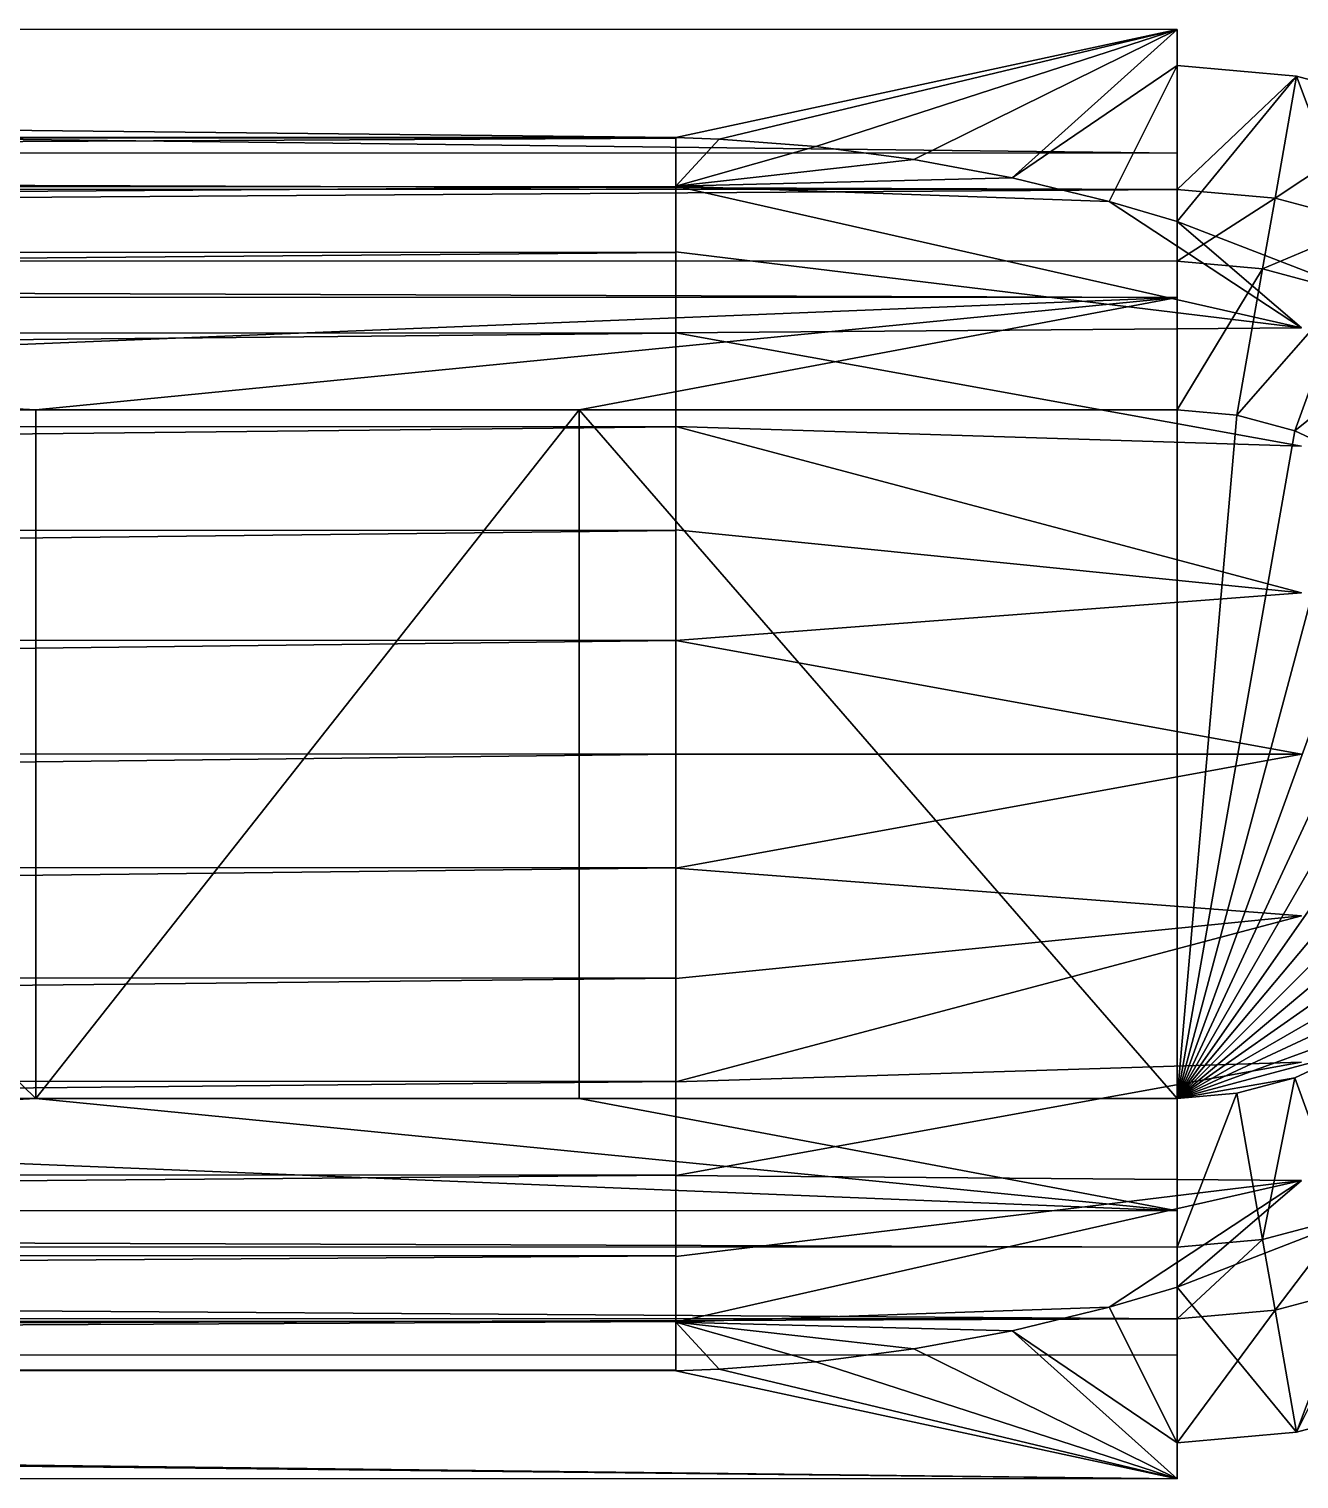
# Model space of a CAD drawing. Header units: inches. Extents: x 0 to 46333, y 12439 to 30520.
# Drawn here: x 13832.9 to 13903.2, y 18705.3 to 18785.6 of the extents above; entities that cross this region are included whole.
import ezdxf

# ---------------------------------------------------------------- set-up
doc = ezdxf.new("R2010")
doc.units = ezdxf.units.IN
doc.header["$MEASUREMENT"] = 0
doc.layers.add('DLX_FL1_LUM', color=7, linetype='Continuous', true_color=0xffd400)

msp = doc.modelspace()

# ---------------------------------------------------------------- linework, layer by layer
at = {"layer": 'DLX_FL1_LUM'}
for points in [[(13317.074, 18785.551, 0), (13896.42, 18778.674, 0)], [(13896.42, 18785.53, 0), (13317.074, 18785.551, 0)], [(13896.42, 18778.674, 0), (13317.074, 18785.551, 0)], [(13868.679, 18779.552, 0), (13317.074, 18785.551, 0)], [(13317.074, 18785.551, 0), (13896.42, 18785.53, 0)], [(13317.074, 18785.551, 0), (13868.679, 18779.552, 0)], [(13896.42, 18785.53, 0), (13868.679, 18779.552, 0)], [(13868.679, 18779.552, 0), (13896.42, 18785.53, 0)], [(13871.08, 18779.458, 0), (13896.42, 18785.53, 0)], [(13896.42, 18785.53, 0), (13871.08, 18779.458, 0)], [(13876.428, 18779.046, 0), (13896.42, 18785.53, 0)], [(13896.42, 18785.53, 0), (13876.428, 18779.046, 0)], [(13881.855, 18778.338, 0), (13896.42, 18785.53, 0)], [(13896.42, 18785.53, 0), (13881.855, 18778.338, 0)], [(13887.289, 18777.326, 0), (13896.42, 18785.53, 0)], [(13896.42, 18785.53, 0), (13887.289, 18777.326, 0)], [(13896.42, 18785.53, 0), (13896.42, 18778.674, 0)], [(13896.42, 18783.526, 0), (13896.42, 18785.53, 0)], [(13896.42, 18778.674, 0), (13896.42, 18785.53, 0)], [(13896.42, 18785.53, 0), (13896.42, 18783.526, 0)], [(13896.42, 18783.526, 0), (13887.289, 18777.326, 0)], [(13887.289, 18777.326, 0), (13896.42, 18783.526, 0)], [(13892.659, 18776.018, 0), (13896.42, 18783.526, 0)], [(13896.42, 18783.526, 0), (13892.659, 18776.018, 0)], [(13896.42, 18778.674, 0), (13896.42, 18783.526, 0)], [(13896.42, 18776.669, 0), (13896.42, 18783.526, 0)], [(13896.42, 18783.526, 0), (13896.42, 18778.674, 0)], [(13896.42, 18783.526, 0), (13896.42, 18776.669, 0)], [(13903.034, 18782.946, 0), (13896.42, 18783.526, 0)], [(13896.42, 18774.91, 0), (13896.42, 18783.526, 0)], [(13896.42, 18783.526, 0), (13903.034, 18782.946, 0)], [(13896.42, 18783.526, 0), (13896.42, 18774.91, 0)], [(13896.42, 18776.669, 0), (13903.034, 18782.946, 0)], [(13903.034, 18782.946, 0), (13896.42, 18776.669, 0)], [(13903.034, 18782.946, 0), (13896.42, 18774.91, 0)], [(13896.42, 18774.91, 0), (13903.034, 18782.946, 0)], [(13903.034, 18782.946, 0), (13901.843, 18776.194, 0)], [(13901.843, 18776.194, 0), (13903.034, 18782.946, 0)], [(13909.447, 18781.228, 0), (13903.034, 18782.946, 0)], [(13907.696, 18770.548, 0), (13903.034, 18782.946, 0)], [(13903.034, 18782.946, 0), (13909.447, 18781.228, 0)], [(13903.034, 18782.946, 0), (13907.696, 18770.548, 0)], [(13901.843, 18776.194, 0), (13909.447, 18781.228, 0)], [(13909.447, 18781.228, 0), (13901.843, 18776.194, 0)], [(13868.679, 18779.552, 0), (13344.814, 18779.571, 0)], [(13344.814, 18779.571, 0), (13868.679, 18779.552, 0)], [(13344.814, 18779.537, 0), (13868.679, 18779.552, 0)], [(13868.679, 18779.552, 0), (13344.814, 18779.537, 0)], [(13868.679, 18779.517, 0), (13344.814, 18779.537, 0)], [(13344.814, 18779.537, 0), (13868.679, 18779.517, 0)], [(13344.814, 18776.847, 0), (13868.679, 18779.517, 0)], [(13868.679, 18779.517, 0), (13344.814, 18776.847, 0)], [(13868.679, 18779.517, 0), (13868.679, 18779.552, 0)], [(13868.679, 18779.552, 0), (13868.679, 18776.866, 0)], [(13868.679, 18779.552, 0), (13868.679, 18779.517, 0)], [(13871.08, 18779.458, 0), (13868.679, 18779.552, 0)], [(13868.679, 18776.866, 0), (13868.679, 18779.552, 0)], [(13868.679, 18779.552, 0), (13871.08, 18779.458, 0)], [(13868.679, 18776.866, 0), (13868.679, 18779.517, 0)], [(13868.679, 18776.828, 0), (13868.679, 18779.517, 0)], [(13868.679, 18779.517, 0), (13868.679, 18776.866, 0)], [(13868.679, 18779.517, 0), (13868.679, 18776.828, 0)], [(13871.08, 18779.458, 0), (13868.679, 18776.866, 0)], [(13868.679, 18776.866, 0), (13871.08, 18779.458, 0)], [(13876.428, 18779.046, 0), (13868.679, 18776.866, 0)], [(13868.679, 18776.866, 0), (13876.428, 18779.046, 0)], [(13876.428, 18779.046, 0), (13871.08, 18779.458, 0)], [(13871.08, 18779.458, 0), (13876.428, 18779.046, 0)], [(13881.855, 18778.338, 0), (13876.428, 18779.046, 0)], [(13876.428, 18779.046, 0), (13881.855, 18778.338, 0)], [(13317.074, 18778.695, 0), (13896.42, 18778.674, 0)], [(13317.074, 18778.695, 0), (13896.42, 18776.669, 0)], [(13896.42, 18778.674, 0), (13317.074, 18778.695, 0)], [(13896.42, 18776.669, 0), (13317.074, 18778.695, 0)], [(13881.855, 18778.338, 0), (13868.679, 18776.866, 0)], [(13868.679, 18776.866, 0), (13881.855, 18778.338, 0)], [(13887.289, 18777.326, 0), (13881.855, 18778.338, 0)], [(13881.855, 18778.338, 0), (13887.289, 18777.326, 0)], [(13896.42, 18778.674, 0), (13896.42, 18776.669, 0)], [(13896.42, 18776.669, 0), (13896.42, 18778.674, 0)], [(13317.074, 18776.69, 0), (13896.42, 18776.669, 0)], [(13896.42, 18776.669, 0), (13317.074, 18776.69, 0)], [(13317.074, 18772.723, 0), (13896.42, 18776.669, 0)], [(13896.42, 18776.669, 0), (13317.074, 18772.723, 0)], [(13868.679, 18776.828, 0), (13344.814, 18776.847, 0)], [(13344.814, 18776.847, 0), (13868.679, 18776.828, 0)], [(13344.814, 18773.211, 0), (13868.679, 18776.828, 0)], [(13868.679, 18776.828, 0), (13344.814, 18773.211, 0)], [(13887.289, 18777.326, 0), (13868.679, 18776.866, 0)], [(13868.679, 18776.866, 0), (13887.289, 18777.326, 0)], [(13868.679, 18776.828, 0), (13868.679, 18776.866, 0)], [(13868.679, 18776.866, 0), (13868.679, 18773.229, 0)], [(13868.679, 18776.866, 0), (13868.679, 18776.828, 0)], [(13868.679, 18773.229, 0), (13868.679, 18776.866, 0)], [(13868.679, 18776.866, 0), (13903.301, 18769.018, 0)], [(13892.659, 18776.018, 0), (13868.679, 18776.866, 0)], [(13903.301, 18769.018, 0), (13868.679, 18776.866, 0)], [(13868.679, 18776.866, 0), (13892.659, 18776.018, 0)], [(13868.679, 18773.229, 0), (13868.679, 18776.828, 0)], [(13868.679, 18773.191, 0), (13868.679, 18776.828, 0)], [(13868.679, 18776.828, 0), (13868.679, 18773.229, 0)], [(13868.679, 18776.828, 0), (13868.679, 18773.191, 0)], [(13892.659, 18776.018, 0), (13887.289, 18777.326, 0)], [(13887.289, 18777.326, 0), (13892.659, 18776.018, 0)], [(13896.42, 18776.669, 0), (13901.843, 18776.194, 0)], [(13901.843, 18776.194, 0), (13896.42, 18776.669, 0)], [(13896.42, 18776.669, 0), (13896.42, 18772.701, 0)], [(13896.42, 18772.701, 0), (13896.42, 18776.669, 0)], [(13896.42, 18774.91, 0), (13892.659, 18776.018, 0)], [(13892.659, 18776.018, 0), (13903.301, 18769.018, 0)], [(13903.301, 18769.018, 0), (13892.659, 18776.018, 0)], [(13892.659, 18776.018, 0), (13896.42, 18774.91, 0)], [(13901.843, 18776.194, 0), (13896.42, 18772.701, 0)], [(13896.42, 18772.701, 0), (13901.843, 18776.194, 0)], [(13901.154, 18772.287, 0), (13901.843, 18776.194, 0)], [(13901.843, 18776.194, 0), (13901.154, 18772.287, 0)], [(13901.843, 18776.194, 0), (13907.101, 18774.785, 0)], [(13907.101, 18774.785, 0), (13901.843, 18776.194, 0)], [(13907.696, 18770.548, 0), (13896.42, 18774.91, 0)], [(13896.42, 18774.91, 0), (13903.301, 18769.018, 0)], [(13903.301, 18769.018, 0), (13896.42, 18774.91, 0)], [(13896.42, 18774.91, 0), (13907.696, 18770.548, 0)], [(13901.154, 18772.287, 0), (13907.101, 18774.785, 0)], [(13907.101, 18774.785, 0), (13901.154, 18772.287, 0)], [(13896.419, 18770.697, 0), (13317.074, 18772.723, 0)], [(13896.42, 18772.701, 0), (13317.074, 18772.723, 0)], [(13317.074, 18772.723, 0), (13896.419, 18770.697, 0)], [(13317.074, 18772.723, 0), (13896.42, 18772.701, 0)], [(13868.679, 18773.191, 0), (13344.814, 18773.211, 0)], [(13344.814, 18773.211, 0), (13868.679, 18773.191, 0)], [(13344.814, 18768.737, 0), (13868.679, 18773.191, 0)], [(13868.679, 18773.191, 0), (13344.814, 18768.737, 0)], [(13868.679, 18773.191, 0), (13868.679, 18773.229, 0)], [(13868.679, 18773.229, 0), (13868.679, 18768.752, 0)], [(13868.679, 18773.229, 0), (13868.679, 18773.191, 0)], [(13903.301, 18769.018, 0), (13868.679, 18773.229, 0)], [(13868.679, 18768.752, 0), (13868.679, 18773.229, 0)], [(13868.679, 18773.229, 0), (13903.301, 18769.018, 0)], [(13868.679, 18768.752, 0), (13868.679, 18773.191, 0)], [(13868.679, 18768.718, 0), (13868.679, 18773.191, 0)], [(13868.679, 18773.191, 0), (13868.679, 18768.752, 0)], [(13868.679, 18773.191, 0), (13868.679, 18768.718, 0)], [(13896.419, 18770.697, 0), (13896.42, 18772.701, 0)], [(13896.42, 18772.701, 0), (13896.419, 18764.481, 0)], [(13896.419, 18764.481, 0), (13896.42, 18772.701, 0)], [(13896.42, 18772.701, 0), (13896.419, 18770.697, 0)], [(13896.42, 18772.701, 0), (13901.154, 18772.287, 0)], [(13901.154, 18772.287, 0), (13896.42, 18772.701, 0)], [(13896.419, 18764.481, 0), (13901.154, 18772.287, 0)], [(13901.154, 18772.287, 0), (13896.419, 18764.481, 0)], [(13901.154, 18772.287, 0), (13899.727, 18764.192, 0)], [(13899.727, 18764.192, 0), (13901.154, 18772.287, 0)], [(13901.154, 18772.287, 0), (13905.745, 18771.057, 0)], [(13905.745, 18771.057, 0), (13901.154, 18772.287, 0)], [(13899.727, 18764.192, 0), (13905.745, 18771.057, 0)], [(13905.745, 18771.057, 0), (13899.727, 18764.192, 0)], [(13905.745, 18771.057, 0), (13902.933, 18763.332, 0)], [(13902.933, 18763.332, 0), (13905.745, 18771.057, 0)], [(13896.419, 18770.697, 0), (13317.073, 18770.719, 0)], [(13317.073, 18770.719, 0), (13896.419, 18770.697, 0)], [(13794.182, 18766.542, 0), (13896.419, 18770.697, 0)], [(13896.419, 18770.697, 0), (13794.182, 18766.542, 0)], [(13896.419, 18770.697, 0), (13833.273, 18764.483, 0)], [(13833.273, 18764.483, 0), (13896.419, 18770.697, 0)], [(13863.342, 18764.482, 0), (13896.419, 18770.697, 0)], [(13896.419, 18770.697, 0), (13863.342, 18764.482, 0)], [(13896.419, 18764.481, 0), (13896.419, 18770.697, 0)], [(13896.419, 18770.697, 0), (13896.419, 18764.481, 0)], [(13868.679, 18768.718, 0), (13344.814, 18768.737, 0)], [(13344.814, 18768.737, 0), (13868.679, 18768.718, 0)], [(13344.814, 18763.561, 0), (13868.679, 18768.718, 0)], [(13868.679, 18768.718, 0), (13344.814, 18763.561, 0)], [(13868.679, 18768.752, 0), (13903.301, 18769.018, 0)], [(13903.301, 18769.018, 0), (13868.679, 18768.752, 0)], [(13868.679, 18768.718, 0), (13868.679, 18768.752, 0)], [(13868.679, 18768.752, 0), (13868.679, 18763.569, 0)], [(13868.679, 18768.752, 0), (13868.679, 18768.718, 0)], [(13903.3, 18762.479, 0), (13868.679, 18768.752, 0)], [(13868.679, 18763.569, 0), (13868.679, 18768.752, 0)], [(13868.679, 18768.752, 0), (13903.3, 18762.479, 0)], [(13868.679, 18763.569, 0), (13868.679, 18768.718, 0)], [(13868.679, 18763.542, 0), (13868.679, 18768.718, 0)], [(13868.679, 18768.718, 0), (13868.679, 18763.569, 0)], [(13868.679, 18768.718, 0), (13868.679, 18763.542, 0)], [(13902.933, 18763.332, 0), (13910.052, 18769.049, 0)], [(13910.052, 18769.049, 0), (13902.933, 18763.332, 0)], [(13794.182, 18766.542, 0), (13833.273, 18764.483, 0)], [(13833.273, 18764.483, 0), (13794.182, 18766.542, 0)], [(13833.271, 18726.395, 0), (13794.181, 18764.485, 0)], [(13794.181, 18764.485, 0), (13833.271, 18726.395, 0)], [(13833.273, 18764.483, 0), (13794.181, 18764.485, 0)], [(13794.181, 18764.485, 0), (13833.273, 18764.483, 0)], [(13833.271, 18726.395, 0), (13833.273, 18764.483, 0)], [(13833.271, 18726.395, 0), (13833.273, 18764.483, 0)], [(13833.273, 18764.483, 0), (13833.271, 18726.395, 0)], [(13833.271, 18726.395, 0), (13833.273, 18764.483, 0)], [(13833.273, 18764.483, 0), (13833.271, 18726.395, 0)], [(13833.273, 18764.483, 0), (13833.271, 18726.395, 0)], [(13863.342, 18764.482, 0), (13833.271, 18726.395, 0)], [(13833.271, 18726.395, 0), (13863.342, 18764.482, 0)], [(13833.273, 18764.483, 0), (13863.342, 18764.482, 0)], [(13833.273, 18764.483, 0), (13863.342, 18764.482, 0)], [(13863.342, 18764.482, 0), (13833.273, 18764.483, 0)], [(13833.273, 18764.483, 0), (13863.342, 18764.482, 0)], [(13863.342, 18764.482, 0), (13833.273, 18764.483, 0)], [(13833.273, 18764.483, 0), (13833.273, 18764.483, 0)], [(13833.273, 18764.483, 0), (13833.273, 18764.483, 0)], [(13863.342, 18764.482, 0), (13833.273, 18764.483, 0)], [(13863.342, 18764.482, 0), (13863.341, 18726.394, 0)], [(13863.342, 18764.482, 0), (13863.341, 18726.394, 0)], [(13863.341, 18726.394, 0), (13863.342, 18764.482, 0)], [(13863.342, 18764.482, 0), (13863.341, 18726.394, 0)], [(13863.341, 18726.394, 0), (13863.342, 18764.482, 0)], [(13863.341, 18726.394, 0), (13863.342, 18764.482, 0)], [(13863.342, 18764.482, 0), (13896.419, 18764.481, 0)], [(13863.342, 18764.482, 0), (13896.418, 18726.393, 0)], [(13896.419, 18764.481, 0), (13863.342, 18764.482, 0)], [(13896.418, 18726.393, 0), (13863.342, 18764.482, 0)], [(13863.342, 18764.482, 0), (13863.342, 18764.482, 0)], [(13863.342, 18764.482, 0), (13863.342, 18764.482, 0)], [(13896.419, 18764.481, 0), (13896.418, 18726.393, 0)], [(13896.418, 18726.393, 0), (13896.419, 18764.481, 0)], [(13899.727, 18764.192, 0), (13896.418, 18726.393, 0)], [(13896.418, 18726.393, 0), (13899.727, 18764.192, 0)], [(13896.419, 18764.481, 0), (13899.727, 18764.192, 0)], [(13899.727, 18764.192, 0), (13896.419, 18764.481, 0)], [(13899.727, 18764.192, 0), (13902.933, 18763.332, 0)], [(13902.933, 18763.332, 0), (13899.727, 18764.192, 0)], [(13344.813, 18757.839, 0), (13868.679, 18763.542, 0)], [(13868.679, 18763.542, 0), (13344.813, 18757.839, 0)], [(13868.679, 18763.542, 0), (13344.814, 18763.561, 0)], [(13344.814, 18763.561, 0), (13868.679, 18763.542, 0)], [(13868.679, 18763.569, 0), (13868.678, 18757.839, 0)], [(13868.678, 18757.839, 0), (13868.679, 18763.569, 0)], [(13868.678, 18757.839, 0), (13868.679, 18763.542, 0)], [(13868.678, 18757.819, 0), (13868.679, 18763.542, 0)], [(13868.679, 18763.542, 0), (13868.678, 18757.839, 0)], [(13868.679, 18763.542, 0), (13868.678, 18757.819, 0)], [(13868.679, 18763.542, 0), (13868.679, 18763.569, 0)], [(13868.679, 18763.569, 0), (13868.679, 18763.542, 0)], [(13868.679, 18763.569, 0), (13903.3, 18754.369, 0)], [(13903.3, 18754.369, 0), (13868.679, 18763.569, 0)], [(13868.679, 18763.569, 0), (13903.3, 18762.479, 0)], [(13903.3, 18762.479, 0), (13868.679, 18763.569, 0)], [(13902.933, 18763.332, 0), (13896.418, 18726.393, 0)], [(13896.418, 18726.393, 0), (13902.933, 18763.332, 0)], [(13902.933, 18763.332, 0), (13905.942, 18761.929, 0)], [(13905.942, 18761.929, 0), (13902.933, 18763.332, 0)], [(13905.942, 18761.929, 0), (13896.418, 18726.393, 0)], [(13896.418, 18726.393, 0), (13905.942, 18761.929, 0)], [(13908.66, 18760.025, 0), (13896.418, 18726.393, 0)], [(13896.418, 18726.393, 0), (13908.66, 18760.025, 0)], [(13868.678, 18757.819, 0), (13344.813, 18757.839, 0)], [(13344.813, 18757.839, 0), (13868.678, 18757.819, 0)], [(13344.813, 18751.743, 0), (13868.678, 18757.819, 0)], [(13868.678, 18757.819, 0), (13344.813, 18751.743, 0)], [(13868.678, 18757.819, 0), (13868.678, 18757.839, 0)], [(13868.678, 18757.839, 0), (13868.678, 18751.733, 0)], [(13868.678, 18757.839, 0), (13868.678, 18757.819, 0)], [(13903.3, 18754.369, 0), (13868.678, 18757.839, 0)], [(13868.678, 18751.733, 0), (13868.678, 18757.839, 0)], [(13868.678, 18757.839, 0), (13903.3, 18754.369, 0)], [(13868.678, 18751.733, 0), (13868.678, 18757.819, 0)], [(13868.678, 18751.723, 0), (13868.678, 18757.819, 0)], [(13868.678, 18757.819, 0), (13868.678, 18751.733, 0)], [(13868.678, 18757.819, 0), (13868.678, 18751.723, 0)], [(13911.008, 18757.677, 0), (13896.418, 18726.393, 0)], [(13896.418, 18726.393, 0), (13911.008, 18757.677, 0)], [(13912.912, 18754.959, 0), (13896.418, 18726.393, 0)], [(13896.418, 18726.393, 0), (13912.912, 18754.959, 0)], [(13868.678, 18751.733, 0), (13903.3, 18754.369, 0)], [(13903.3, 18754.369, 0), (13868.678, 18751.733, 0)], [(13868.678, 18751.723, 0), (13344.813, 18751.743, 0)], [(13344.813, 18751.743, 0), (13868.678, 18751.723, 0)], [(13344.813, 18745.457, 0), (13868.678, 18751.723, 0)], [(13868.678, 18751.723, 0), (13344.813, 18745.457, 0)], [(13868.678, 18751.723, 0), (13868.678, 18751.733, 0)], [(13868.678, 18751.733, 0), (13868.678, 18745.438, 0)], [(13868.678, 18751.733, 0), (13868.678, 18751.723, 0)], [(13868.678, 18745.438, 0), (13868.678, 18751.733, 0)], [(13868.678, 18751.733, 0), (13903.3, 18745.436, 0)], [(13903.3, 18745.436, 0), (13868.678, 18751.733, 0)], [(13868.678, 18745.438, 0), (13868.678, 18751.723, 0)], [(13868.678, 18745.438, 0), (13868.678, 18751.723, 0)], [(13868.678, 18751.723, 0), (13868.678, 18745.438, 0)], [(13868.678, 18751.723, 0), (13868.678, 18745.438, 0)], [(13914.314, 18751.95, 0), (13896.418, 18726.393, 0)], [(13896.418, 18726.393, 0), (13914.314, 18751.95, 0)], [(13915.174, 18748.743, 0), (13896.418, 18726.393, 0)], [(13896.418, 18726.393, 0), (13915.174, 18748.743, 0)], [(13868.678, 18745.438, 0), (13344.813, 18745.457, 0)], [(13344.813, 18745.457, 0), (13868.678, 18745.438, 0)], [(13344.813, 18739.172, 0), (13868.678, 18745.438, 0)], [(13868.678, 18745.438, 0), (13344.813, 18739.172, 0)], [(13868.678, 18739.152, 0), (13868.678, 18745.438, 0)], [(13868.678, 18745.438, 0), (13868.678, 18739.141, 0)], [(13868.678, 18745.438, 0), (13868.678, 18745.438, 0)], [(13868.678, 18739.152, 0), (13868.678, 18745.438, 0)], [(13868.678, 18745.438, 0), (13868.678, 18745.438, 0)], [(13868.678, 18745.438, 0), (13868.678, 18739.152, 0)], [(13903.3, 18745.436, 0), (13868.678, 18745.438, 0)], [(13868.678, 18739.141, 0), (13868.678, 18745.438, 0)], [(13868.678, 18745.438, 0), (13903.3, 18745.436, 0)], [(13868.678, 18745.438, 0), (13868.678, 18739.152, 0)], [(13868.678, 18739.141, 0), (13903.3, 18745.436, 0)], [(13903.3, 18745.436, 0), (13868.678, 18739.141, 0)], [(13915.463, 18745.436, 0), (13896.418, 18726.393, 0)], [(13896.418, 18726.393, 0), (13915.463, 18745.436, 0)], [(13915.174, 18742.129, 0), (13896.418, 18726.393, 0)], [(13896.418, 18726.393, 0), (13915.174, 18742.129, 0)], [(13868.678, 18739.152, 0), (13344.813, 18739.172, 0)], [(13344.813, 18739.172, 0), (13868.678, 18739.152, 0)], [(13344.813, 18733.076, 0), (13868.678, 18739.152, 0)], [(13868.678, 18739.152, 0), (13344.813, 18733.076, 0)], [(13868.678, 18739.141, 0), (13868.678, 18739.152, 0)], [(13868.678, 18733.056, 0), (13868.678, 18739.152, 0)], [(13868.678, 18739.152, 0), (13868.678, 18739.141, 0)], [(13868.678, 18739.152, 0), (13868.678, 18733.056, 0)], [(13868.678, 18733.056, 0), (13868.678, 18739.141, 0)], [(13868.678, 18739.141, 0), (13868.678, 18733.036, 0)], [(13868.678, 18739.141, 0), (13868.678, 18733.056, 0)], [(13868.678, 18733.036, 0), (13868.678, 18739.141, 0)], [(13868.678, 18739.141, 0), (13903.299, 18736.504, 0)], [(13903.299, 18736.504, 0), (13868.678, 18739.141, 0)], [(13914.314, 18738.923, 0), (13896.418, 18726.393, 0)], [(13896.418, 18726.393, 0), (13914.314, 18738.923, 0)], [(13868.677, 18727.306, 0), (13903.299, 18736.504, 0)], [(13903.299, 18736.504, 0), (13868.677, 18727.306, 0)], [(13903.299, 18736.504, 0), (13868.678, 18733.036, 0)], [(13868.678, 18733.036, 0), (13903.299, 18736.504, 0)], [(13912.911, 18735.914, 0), (13896.418, 18726.393, 0)], [(13896.418, 18726.393, 0), (13912.911, 18735.914, 0)], [(13344.812, 18727.353, 0), (13868.678, 18733.056, 0)], [(13868.678, 18733.056, 0), (13344.812, 18727.353, 0)], [(13868.678, 18733.056, 0), (13344.813, 18733.076, 0)], [(13344.813, 18733.076, 0), (13868.678, 18733.056, 0)], [(13868.677, 18727.334, 0), (13868.678, 18733.056, 0)], [(13868.678, 18733.056, 0), (13868.677, 18727.334, 0)], [(13868.677, 18727.334, 0), (13868.678, 18733.036, 0)], [(13868.678, 18733.036, 0), (13868.677, 18727.306, 0)], [(13868.678, 18733.036, 0), (13868.677, 18727.334, 0)], [(13868.677, 18727.306, 0), (13868.678, 18733.036, 0)], [(13868.678, 18733.036, 0), (13868.678, 18733.056, 0)], [(13868.678, 18733.056, 0), (13868.678, 18733.036, 0)], [(13911.007, 18733.195, 0), (13896.418, 18726.393, 0)], [(13896.418, 18726.393, 0), (13911.007, 18733.195, 0)], [(13908.659, 18730.847, 0), (13896.418, 18726.393, 0)], [(13896.418, 18726.393, 0), (13908.659, 18730.847, 0)], [(13905.94, 18728.944, 0), (13896.418, 18726.393, 0)], [(13896.418, 18726.393, 0), (13905.94, 18728.944, 0)], [(13905.94, 18728.944, 0), (13902.932, 18727.541, 0)], [(13902.932, 18727.541, 0), (13905.94, 18728.944, 0)], [(13868.677, 18722.124, 0), (13903.299, 18728.394, 0)], [(13903.299, 18728.394, 0), (13868.677, 18727.306, 0)], [(13903.299, 18728.394, 0), (13868.677, 18722.124, 0)], [(13868.677, 18727.306, 0), (13903.299, 18728.394, 0)], [(13868.677, 18727.334, 0), (13344.812, 18727.353, 0)], [(13344.812, 18727.353, 0), (13868.677, 18727.334, 0)], [(13344.812, 18722.177, 0), (13868.677, 18727.334, 0)], [(13868.677, 18727.334, 0), (13344.812, 18722.177, 0)], [(13868.677, 18727.306, 0), (13868.677, 18727.334, 0)], [(13868.677, 18722.158, 0), (13868.677, 18727.334, 0)], [(13868.677, 18727.334, 0), (13868.677, 18727.306, 0)], [(13868.677, 18727.334, 0), (13868.677, 18722.158, 0)], [(13868.677, 18722.158, 0), (13868.677, 18727.306, 0)], [(13868.677, 18727.306, 0), (13868.677, 18722.124, 0)], [(13868.677, 18727.306, 0), (13868.677, 18722.158, 0)], [(13868.677, 18722.124, 0), (13868.677, 18727.306, 0)], [(13902.932, 18727.541, 0), (13896.418, 18726.393, 0)], [(13896.418, 18726.393, 0), (13902.932, 18727.541, 0)], [(13902.932, 18727.541, 0), (13899.725, 18726.681, 0)], [(13899.725, 18726.681, 0), (13902.932, 18727.541, 0)], [(13902.932, 18727.541, 0), (13901.152, 18718.586, 0)], [(13901.152, 18718.586, 0), (13902.932, 18727.541, 0)], [(13905.743, 18719.816, 0), (13902.932, 18727.541, 0)], [(13902.932, 18727.541, 0), (13905.743, 18719.816, 0)], [(13833.271, 18726.395, 0), (13794.18, 18726.397, 0)], [(13794.18, 18726.397, 0), (13833.271, 18726.395, 0)], [(13833.271, 18726.395, 0), (13794.18, 18724.338, 0)], [(13794.18, 18724.338, 0), (13833.271, 18726.395, 0)], [(13833.271, 18726.395, 0), (13896.418, 18720.176, 0)], [(13863.341, 18726.394, 0), (13833.271, 18726.395, 0)], [(13896.418, 18720.176, 0), (13833.271, 18726.395, 0)], [(13863.341, 18726.394, 0), (13833.271, 18726.395, 0)], [(13833.271, 18726.395, 0), (13833.271, 18726.395, 0)], [(13833.271, 18726.395, 0), (13863.341, 18726.394, 0)], [(13863.341, 18726.394, 0), (13833.271, 18726.395, 0)], [(13833.271, 18726.395, 0), (13863.341, 18726.394, 0)], [(13833.271, 18726.395, 0), (13833.271, 18726.395, 0)], [(13833.271, 18726.395, 0), (13863.341, 18726.394, 0)], [(13863.341, 18726.394, 0), (13896.418, 18720.176, 0)], [(13896.418, 18726.393, 0), (13863.341, 18726.394, 0)], [(13896.418, 18720.176, 0), (13863.341, 18726.394, 0)], [(13863.341, 18726.394, 0), (13896.418, 18726.393, 0)], [(13863.341, 18726.394, 0), (13863.341, 18726.394, 0)], [(13863.341, 18726.394, 0), (13863.341, 18726.394, 0)], [(13899.725, 18726.681, 0), (13896.417, 18718.172, 0)], [(13896.417, 18718.172, 0), (13899.725, 18726.681, 0)], [(13896.417, 18718.172, 0), (13896.418, 18726.393, 0)], [(13896.418, 18726.393, 0), (13896.417, 18718.172, 0)], [(13899.725, 18726.681, 0), (13896.418, 18726.393, 0)], [(13896.418, 18726.393, 0), (13899.725, 18726.681, 0)], [(13896.418, 18720.176, 0), (13896.418, 18726.393, 0)], [(13896.418, 18726.393, 0), (13896.418, 18720.176, 0)], [(13901.152, 18718.586, 0), (13899.725, 18726.681, 0)], [(13899.725, 18726.681, 0), (13901.152, 18718.586, 0)], [(13794.18, 18724.338, 0), (13896.418, 18720.176, 0)], [(13896.418, 18720.176, 0), (13794.18, 18724.338, 0)], [(13868.677, 18722.158, 0), (13344.812, 18722.177, 0)], [(13344.812, 18722.177, 0), (13868.677, 18722.158, 0)], [(13344.812, 18717.704, 0), (13868.677, 18722.158, 0)], [(13868.677, 18722.158, 0), (13344.812, 18717.704, 0)], [(13868.677, 18722.124, 0), (13868.677, 18722.158, 0)], [(13868.677, 18717.684, 0), (13868.677, 18722.158, 0)], [(13868.677, 18722.158, 0), (13868.677, 18722.124, 0)], [(13868.677, 18722.158, 0), (13868.677, 18717.684, 0)], [(13868.677, 18717.684, 0), (13868.677, 18722.124, 0)], [(13868.677, 18722.124, 0), (13868.677, 18717.646, 0)], [(13868.677, 18722.124, 0), (13868.677, 18717.684, 0)], [(13868.677, 18717.646, 0), (13868.677, 18722.124, 0)], [(13868.677, 18722.124, 0), (13903.299, 18721.854, 0)], [(13903.299, 18721.854, 0), (13868.677, 18722.124, 0)], [(13903.299, 18721.854, 0), (13868.677, 18717.646, 0)], [(13868.677, 18714.01, 0), (13903.299, 18721.854, 0)], [(13903.299, 18721.854, 0), (13868.677, 18714.01, 0)], [(13868.677, 18717.646, 0), (13903.299, 18721.854, 0)], [(13903.299, 18721.854, 0), (13892.656, 18714.856, 0)], [(13892.656, 18714.856, 0), (13903.299, 18721.854, 0)], [(13896.417, 18715.963, 0), (13903.299, 18721.854, 0)], [(13903.299, 18721.854, 0), (13896.417, 18715.963, 0)], [(13317.072, 18720.198, 0), (13896.418, 18720.176, 0)], [(13896.418, 18720.176, 0), (13317.072, 18720.198, 0)], [(13317.072, 18720.198, 0), (13896.417, 18718.172, 0)], [(13896.417, 18718.172, 0), (13317.072, 18720.198, 0)], [(13896.417, 18715.963, 0), (13907.694, 18720.324, 0)], [(13907.694, 18720.324, 0), (13896.417, 18715.963, 0)], [(13896.418, 18720.176, 0), (13896.417, 18718.172, 0)], [(13896.417, 18718.172, 0), (13896.418, 18720.176, 0)], [(13905.743, 18719.816, 0), (13901.152, 18718.586, 0)], [(13901.152, 18718.586, 0), (13905.743, 18719.816, 0)], [(13905.743, 18719.816, 0), (13901.841, 18714.679, 0)], [(13901.841, 18714.679, 0), (13905.743, 18719.816, 0)], [(13903.031, 18707.927, 0), (13907.694, 18720.324, 0)], [(13907.694, 18720.324, 0), (13903.031, 18707.927, 0)], [(13896.417, 18718.172, 0), (13317.071, 18718.194, 0)], [(13317.071, 18718.194, 0), (13896.417, 18714.205, 0)], [(13317.071, 18718.194, 0), (13896.417, 18718.172, 0)], [(13896.417, 18714.205, 0), (13317.071, 18718.194, 0)], [(13901.152, 18718.586, 0), (13896.417, 18714.205, 0)], [(13896.417, 18714.205, 0), (13901.152, 18718.586, 0)], [(13901.152, 18718.586, 0), (13896.417, 18718.172, 0)], [(13896.417, 18718.172, 0), (13901.152, 18718.586, 0)], [(13896.417, 18714.205, 0), (13896.417, 18718.172, 0)], [(13896.417, 18718.172, 0), (13896.417, 18714.205, 0)], [(13901.841, 18714.679, 0), (13901.152, 18718.586, 0)], [(13901.152, 18718.586, 0), (13901.841, 18714.679, 0)], [(13868.677, 18717.684, 0), (13344.812, 18717.704, 0)], [(13344.812, 18717.704, 0), (13868.677, 18717.684, 0)], [(13344.812, 18714.067, 0), (13868.677, 18717.684, 0)], [(13868.677, 18717.684, 0), (13344.812, 18714.067, 0)], [(13868.677, 18717.646, 0), (13868.677, 18717.684, 0)], [(13868.677, 18714.048, 0), (13868.677, 18717.684, 0)], [(13868.677, 18717.684, 0), (13868.677, 18717.646, 0)], [(13868.677, 18717.684, 0), (13868.677, 18714.048, 0)], [(13868.677, 18714.048, 0), (13868.677, 18717.646, 0)], [(13868.677, 18717.646, 0), (13868.677, 18714.01, 0)], [(13868.677, 18717.646, 0), (13868.677, 18714.048, 0)], [(13868.677, 18714.01, 0), (13868.677, 18717.646, 0)], [(13892.656, 18714.856, 0), (13896.417, 18715.963, 0)], [(13896.417, 18715.963, 0), (13892.656, 18714.856, 0)], [(13896.417, 18715.963, 0), (13903.031, 18707.927, 0)], [(13896.417, 18707.348, 0), (13896.417, 18715.963, 0)], [(13896.417, 18715.963, 0), (13896.417, 18707.348, 0)], [(13903.031, 18707.927, 0), (13896.417, 18715.963, 0)], [(13907.099, 18716.088, 0), (13901.841, 18714.679, 0)], [(13901.841, 18714.679, 0), (13907.099, 18716.088, 0)], [(13907.099, 18716.088, 0), (13903.031, 18707.927, 0)], [(13903.031, 18707.927, 0), (13907.099, 18716.088, 0)], [(13892.656, 18714.856, 0), (13868.677, 18714.01, 0)], [(13868.677, 18714.01, 0), (13892.656, 18714.856, 0)], [(13887.287, 18713.548, 0), (13892.656, 18714.856, 0)], [(13892.656, 18714.856, 0), (13887.287, 18713.548, 0)], [(13892.656, 18714.856, 0), (13896.417, 18707.348, 0)], [(13896.417, 18707.348, 0), (13892.656, 18714.856, 0)], [(13317.071, 18714.226, 0), (13896.417, 18714.205, 0)], [(13896.417, 18714.205, 0), (13317.071, 18714.226, 0)], [(13317.071, 18712.222, 0), (13896.417, 18714.205, 0)], [(13896.417, 18714.205, 0), (13317.071, 18712.222, 0)], [(13868.677, 18714.048, 0), (13344.812, 18714.067, 0)], [(13344.812, 18714.067, 0), (13868.677, 18714.048, 0)], [(13344.812, 18711.378, 0), (13868.677, 18714.048, 0)], [(13868.677, 18714.048, 0), (13344.812, 18711.378, 0)], [(13868.677, 18714.01, 0), (13868.677, 18714.048, 0)], [(13868.677, 18714.048, 0), (13868.677, 18714.01, 0)], [(13868.677, 18711.358, 0), (13868.677, 18714.048, 0)], [(13868.677, 18714.048, 0), (13868.677, 18711.358, 0)], [(13868.677, 18711.358, 0), (13868.677, 18714.01, 0)], [(13868.677, 18714.01, 0), (13868.677, 18711.324, 0)], [(13868.677, 18714.01, 0), (13868.677, 18711.358, 0)], [(13868.677, 18711.324, 0), (13868.677, 18714.01, 0)], [(13868.677, 18714.01, 0), (13871.078, 18711.417, 0)], [(13887.287, 18713.548, 0), (13868.677, 18714.01, 0)], [(13881.853, 18712.537, 0), (13868.677, 18714.01, 0)], [(13868.677, 18714.01, 0), (13887.287, 18713.548, 0)], [(13876.425, 18711.829, 0), (13868.677, 18714.01, 0)], [(13868.677, 18714.01, 0), (13881.853, 18712.537, 0)], [(13871.078, 18711.417, 0), (13868.677, 18714.01, 0)], [(13868.677, 18714.01, 0), (13876.425, 18711.829, 0)], [(13901.841, 18714.679, 0), (13896.417, 18707.348, 0)], [(13896.417, 18707.348, 0), (13901.841, 18714.679, 0)], [(13901.841, 18714.679, 0), (13896.417, 18714.205, 0)], [(13896.417, 18714.205, 0), (13901.841, 18714.679, 0)], [(13896.417, 18707.348, 0), (13896.417, 18714.205, 0)], [(13896.417, 18714.205, 0), (13896.417, 18712.2, 0)], [(13896.417, 18714.205, 0), (13896.417, 18707.348, 0)], [(13896.417, 18712.2, 0), (13896.417, 18714.205, 0)], [(13903.031, 18707.927, 0), (13901.841, 18714.679, 0)], [(13901.841, 18714.679, 0), (13903.031, 18707.927, 0)], [(13881.853, 18712.537, 0), (13887.287, 18713.548, 0)], [(13887.287, 18713.548, 0), (13881.853, 18712.537, 0)], [(13887.287, 18713.548, 0), (13896.417, 18707.348, 0)], [(13896.417, 18705.344, 0), (13887.287, 18713.548, 0)], [(13887.287, 18713.548, 0), (13896.417, 18705.344, 0)], [(13896.417, 18707.348, 0), (13887.287, 18713.548, 0)], [(13876.425, 18711.829, 0), (13881.853, 18712.537, 0)], [(13881.853, 18712.537, 0), (13876.425, 18711.829, 0)], [(13881.853, 18712.537, 0), (13896.417, 18705.344, 0)], [(13896.417, 18705.344, 0), (13881.853, 18712.537, 0)], [(13317.071, 18712.222, 0), (13896.417, 18705.344, 0)], [(13896.417, 18712.2, 0), (13317.071, 18712.222, 0)], [(13896.417, 18705.344, 0), (13317.071, 18712.222, 0)], [(13317.071, 18712.222, 0), (13896.417, 18712.2, 0)], [(13871.078, 18711.417, 0), (13876.425, 18711.829, 0)], [(13876.425, 18711.829, 0), (13871.078, 18711.417, 0)], [(13876.425, 18711.829, 0), (13896.417, 18705.344, 0)], [(13896.417, 18705.344, 0), (13876.425, 18711.829, 0)], [(13896.417, 18712.2, 0), (13896.417, 18707.348, 0)], [(13896.417, 18707.348, 0), (13896.417, 18712.2, 0)], [(13896.417, 18712.2, 0), (13896.417, 18705.344, 0)], [(13896.417, 18705.344, 0), (13896.417, 18712.2, 0)], [(13344.812, 18711.378, 0), (13868.677, 18711.358, 0)], [(13868.677, 18711.358, 0), (13344.812, 18711.378, 0)], [(13868.677, 18711.358, 0), (13344.812, 18711.343, 0)], [(13344.812, 18711.343, 0), (13868.677, 18711.358, 0)], [(13344.812, 18711.343, 0), (13896.417, 18705.344, 0)], [(13896.417, 18705.344, 0), (13344.812, 18711.343, 0)], [(13344.812, 18711.343, 0), (13868.677, 18711.324, 0)], [(13868.677, 18711.324, 0), (13344.812, 18711.343, 0)], [(13868.677, 18711.324, 0), (13871.078, 18711.417, 0)], [(13871.078, 18711.417, 0), (13868.677, 18711.324, 0)], [(13868.677, 18711.324, 0), (13868.677, 18711.358, 0)], [(13868.677, 18711.358, 0), (13868.677, 18711.324, 0)], [(13896.417, 18705.344, 0), (13868.677, 18711.324, 0)], [(13868.677, 18711.324, 0), (13896.417, 18705.344, 0)], [(13871.078, 18711.417, 0), (13896.417, 18705.344, 0)], [(13896.417, 18705.344, 0), (13871.078, 18711.417, 0)], [(13903.031, 18707.927, 0), (13909.444, 18709.644, 0)], [(13909.444, 18709.644, 0), (13903.031, 18707.927, 0)], [(13896.417, 18707.348, 0), (13903.031, 18707.927, 0)], [(13903.031, 18707.927, 0), (13896.417, 18707.348, 0)], [(13896.417, 18705.344, 0), (13896.417, 18707.348, 0)], [(13896.417, 18707.348, 0), (13896.417, 18705.344, 0)], [(13317.071, 18705.365, 0), (13896.417, 18705.344, 0)], [(13896.417, 18705.344, 0), (13317.071, 18705.365, 0)]]:
    msp.add_polyline3d(points, dxfattribs=at)

doc.saveas('drawing.dxf')
